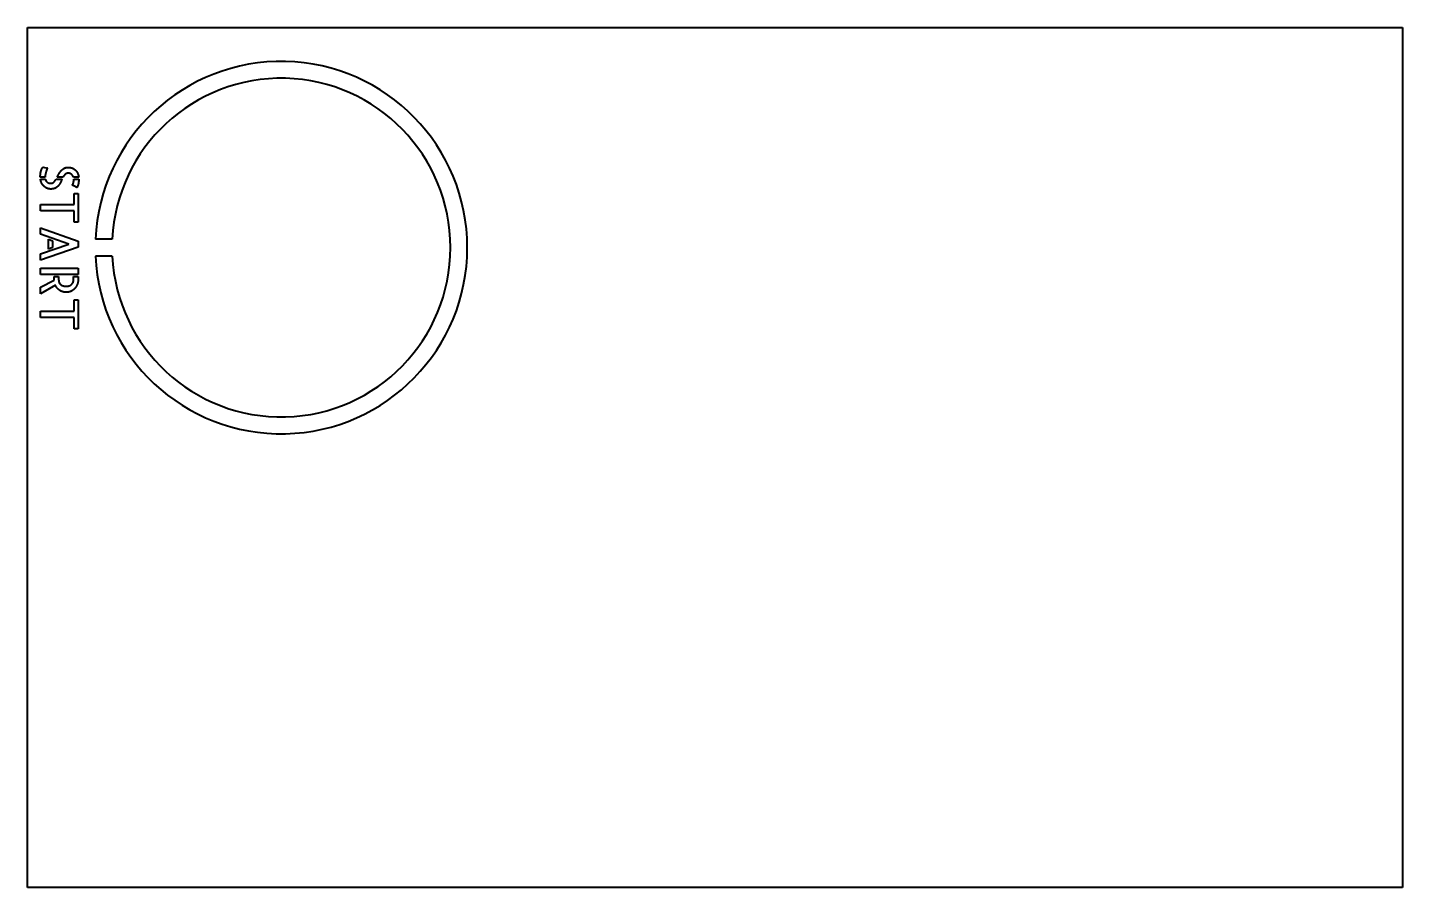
# Model space of a CAD drawing. Header units: inches. Extents: x -17 to -1, y -21.3 to -11.3.
import ezdxf

# ---------------------------------------------------------------- set-up
doc = ezdxf.new("R2010")
doc.units = ezdxf.units.IN
doc.header["$MEASUREMENT"] = 0
doc.layers.add('Visible', color=7, linetype='Continuous', lineweight=40)

msp = doc.modelspace()

# ---------------------------------------------------------------- linework, layer by layer
at = {"layer": 'Visible'}
for p, q in [((-16.961, -11.329), (-0.961, -11.329)), ((-16.961, -21.329), (-16.961, -11.329)), ((-0.961, -11.329), (-0.961, -21.329)), ((-16.78, -12.952), (-16.729, -12.964)), ((-16.812, -13.067), (-16.812, -13.066)), ((-16.755, -13.067), (-16.812, -13.067)), ((-16.81, -13.091), (-16.753, -13.091)), ((-16.755, -13.065), (-16.755, -13.067)), ((-16.628, -13.091), (-16.558, -13.091)), ((-16.546, -13.067), (-16.614, -13.067)), ((-16.365, -13.067), (-16.427, -13.067)), ((-16.423, -13.091), (-16.363, -13.091)), ((-16.419, -13.388), (-16.419, -13.257)), ((-16.419, -13.257), (-16.37, -13.257)), ((-16.37, -13.257), (-16.37, -13.591)), ((-16.809, -13.46), (-16.809, -13.388)), ((-16.809, -13.388), (-16.419, -13.388)), ((-16.419, -13.46), (-16.809, -13.46)), ((-16.419, -13.591), (-16.419, -13.46)), ((-16.37, -13.591), (-16.419, -13.591)), ((-16.809, -13.733), (-16.809, -13.659)), ((-16.809, -13.659), (-16.371, -13.813)), ((-16.48, -13.848), (-16.809, -13.733)), ((-16.809, -13.962), (-16.48, -13.848)), ((-16.371, -13.884), (-16.809, -14.036)), ((-16.718, -13.905), (-16.718, -13.791)), ((-16.718, -13.791), (-16.67, -13.808)), ((-16.67, -13.888), (-16.718, -13.905)), ((-16.67, -13.808), (-16.67, -13.888)), ((-16.371, -13.813), (-16.371, -13.884)), ((-15.974, -13.789), (-16.171, -13.789)), ((-16.809, -14.036), (-16.809, -13.962)), ((-15.974, -13.986), (-16.171, -13.986)), ((-16.809, -14.127), (-16.37, -14.127)), ((-16.809, -14.199), (-16.809, -14.127)), ((-16.37, -14.199), (-16.809, -14.199)), ((-16.651, -14.256), (-16.651, -14.223)), ((-16.651, -14.223), (-16.598, -14.223)), ((-16.598, -14.223), (-16.598, -14.264)), ((-16.424, -14.252), (-16.424, -14.223)), ((-16.424, -14.223), (-16.37, -14.223)), ((-16.37, -14.127), (-16.37, -14.199)), ((-16.37, -14.223), (-16.37, -14.253)), ((-16.809, -14.349), (-16.65, -14.267)), ((-16.636, -14.325), (-16.809, -14.425)), ((-16.809, -14.425), (-16.809, -14.349)), ((-16.419, -14.628), (-16.419, -14.497)), ((-16.419, -14.497), (-16.37, -14.497)), ((-16.37, -14.497), (-16.37, -14.831)), ((-16.809, -14.7), (-16.809, -14.628)), ((-16.809, -14.628), (-16.419, -14.628)), ((-16.419, -14.7), (-16.809, -14.7)), ((-16.419, -14.831), (-16.419, -14.7)), ((-16.37, -14.831), (-16.419, -14.831)), ((-0.961, -21.329), (-16.961, -21.329))]:
    msp.add_line(p, q, dxfattribs=at)
for radius, start, end in [(2.165, 182.6053, 177.3947), (1.969, 182.866, 177.134)]:
    msp.add_arc((-14.008, -13.888), radius, start, end, dxfattribs=at)
for points in [[(-16.795, -12.976), (-16.789, -12.962), (-16.78, -12.952)], [(-16.533, -12.965), (-16.513, -12.955), (-16.486, -12.955)], [(-16.486, -12.955), (-16.46, -12.955), (-16.439, -12.964)], [(-16.812, -13.066), (-16.812, -13.051), (-16.81, -13.036)], [(-16.81, -13.036), (-16.809, -13.021), (-16.805, -13.005)], [(-16.795, -13.14), (-16.806, -13.119), (-16.81, -13.091)], [(-16.805, -13.005), (-16.802, -12.99), (-16.795, -12.976)], [(-16.753, -13.039), (-16.755, -13.053), (-16.755, -13.065)], [(-16.746, -13.012), (-16.75, -13.026), (-16.753, -13.039)], [(-16.753, -13.091), (-16.741, -13.14), (-16.688, -13.14)], [(-16.738, -12.985), (-16.743, -12.998), (-16.746, -13.012)], [(-16.729, -12.964), (-16.734, -12.973), (-16.738, -12.985)], [(-16.653, -13.126), (-16.64, -13.113), (-16.628, -13.091)], [(-16.614, -13.067), (-16.604, -13.047), (-16.593, -13.027)], [(-16.593, -13.027), (-16.582, -13.008), (-16.567, -12.992)], [(-16.558, -13.091), (-16.567, -13.111), (-16.577, -13.131)], [(-16.567, -12.992), (-16.552, -12.976), (-16.533, -12.965)], [(-16.521, -13.035), (-16.535, -13.048), (-16.546, -13.067)], [(-16.483, -13.023), (-16.507, -13.023), (-16.521, -13.035)], [(-16.45, -13.035), (-16.467, -13.023), (-16.483, -13.023)], [(-16.427, -13.067), (-16.434, -13.048), (-16.45, -13.035)], [(-16.439, -12.964), (-16.418, -12.973), (-16.402, -12.988)], [(-16.424, -13.122), (-16.422, -13.11), (-16.423, -13.091)], [(-16.402, -12.988), (-16.386, -13.003), (-16.377, -13.024)], [(-16.377, -13.024), (-16.368, -13.044), (-16.365, -13.067)], [(-16.363, -13.091), (-16.364, -13.117), (-16.369, -13.145)], [(-16.767, -13.176), (-16.784, -13.161), (-16.795, -13.14)], [(-16.731, -13.199), (-16.751, -13.191), (-16.767, -13.176)], [(-16.689, -13.207), (-16.71, -13.207), (-16.731, -13.199)], [(-16.637, -13.196), (-16.658, -13.207), (-16.689, -13.207)], [(-16.688, -13.14), (-16.667, -13.14), (-16.653, -13.126)], [(-16.602, -13.169), (-16.616, -13.185), (-16.637, -13.196)], [(-16.577, -13.131), (-16.587, -13.152), (-16.602, -13.169)], [(-16.438, -13.16), (-16.437, -13.157), (-16.434, -13.153)], [(-16.432, -13.164), (-16.438, -13.161), (-16.438, -13.16)], [(-16.434, -13.153), (-16.431, -13.149), (-16.428, -13.141)], [(-16.419, -13.171), (-16.427, -13.167), (-16.432, -13.164)], [(-16.428, -13.141), (-16.426, -13.134), (-16.424, -13.122)], [(-16.402, -13.18), (-16.411, -13.175), (-16.419, -13.171)], [(-16.385, -13.188), (-16.392, -13.185), (-16.402, -13.18)], [(-16.369, -13.145), (-16.374, -13.172), (-16.385, -13.188)], [(-16.65, -14.263), (-16.651, -14.261), (-16.651, -14.256)], [(-16.65, -14.267), (-16.65, -14.265), (-16.65, -14.263)], [(-16.587, -14.384), (-16.62, -14.362), (-16.636, -14.325)], [(-16.598, -14.264), (-16.598, -14.277), (-16.594, -14.29)], [(-16.594, -14.29), (-16.589, -14.303), (-16.579, -14.314)], [(-16.506, -14.407), (-16.554, -14.407), (-16.587, -14.384)], [(-16.579, -14.314), (-16.569, -14.324), (-16.551, -14.331)], [(-16.551, -14.331), (-16.533, -14.337), (-16.506, -14.337)], [(-16.506, -14.337), (-16.495, -14.337), (-16.481, -14.334)], [(-16.449, -14.393), (-16.474, -14.407), (-16.506, -14.407)], [(-16.481, -14.334), (-16.467, -14.331), (-16.455, -14.322)], [(-16.455, -14.322), (-16.442, -14.313), (-16.433, -14.296)], [(-16.406, -14.358), (-16.424, -14.38), (-16.449, -14.393)], [(-16.433, -14.296), (-16.424, -14.28), (-16.424, -14.252)], [(-16.379, -14.309), (-16.388, -14.336), (-16.406, -14.358)], [(-16.37, -14.253), (-16.37, -14.281), (-16.379, -14.309)]]:
    msp.add_open_spline(points, degree=2, dxfattribs=at)

doc.saveas('drawing.dxf')
